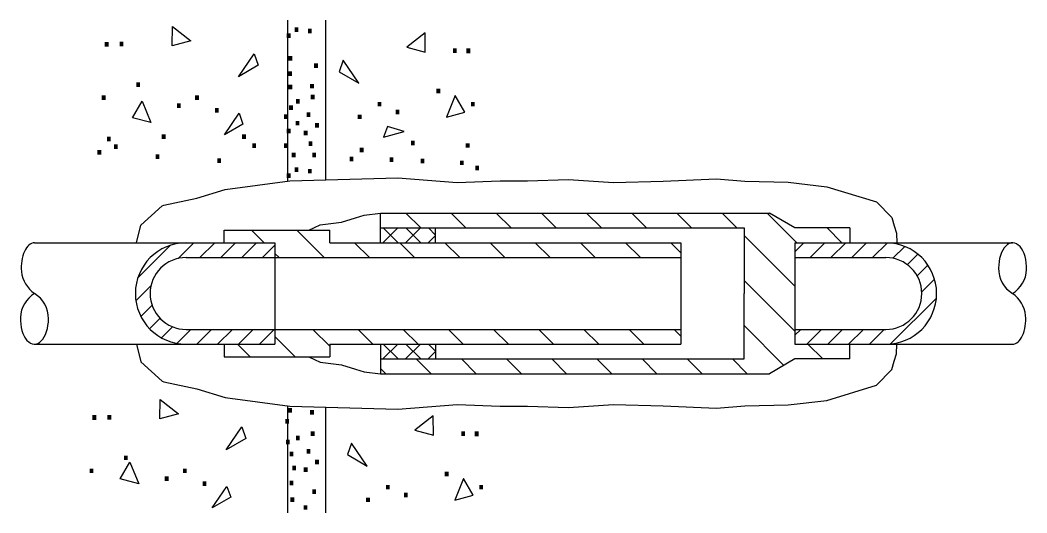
# Model space of a CAD drawing. Extents: x -881 to -726, y 593 to 666.
# Drawn here: x -731.081 to -728.875, y 655.23 to 656.31 of the extents above; entities that cross this region are included whole.
import ezdxf

# ---------------------------------------------------------------- set-up
doc = ezdxf.new("R2010")
doc.units = 0
doc.layers.add('es_DETAIL', color=7, linetype='Continuous')

msp = doc.modelspace()

# ---------------------------------------------------------------- linework, layer by layer
at = {"layer": 'es_DETAIL'}
for p, q in [((-730.4953, 656.3104), (-730.4953, 655.9571)), ((-730.4119, 656.3104), (-730.4119, 655.9599)), ((-730.2914, 655.822), (-730.2914, 655.8869)), ((-730.2914, 655.8869), (-729.4388, 655.8869)), ((-730.2035, 655.8545), (-730.2359, 655.8869)), ((-730.1045, 655.8545), (-730.1369, 655.8869)), ((-730.0055, 655.8545), (-730.0379, 655.8869)), ((-729.9065, 655.8545), (-729.9389, 655.8869)), ((-729.8075, 655.8545), (-729.84, 655.8869)), ((-729.7085, 655.8545), (-729.741, 655.8869)), ((-729.6096, 655.8545), (-729.642, 655.8869)), ((-729.5106, 655.8545), (-729.543, 655.8869)), ((-729.3792, 655.822), (-729.444, 655.8869)), ((-729.3832, 655.8545), (-729.4388, 655.8869)), ((-730.2914, 655.8545), (-729.4944, 655.8545)), ((-730.2862, 655.822), (-730.2537, 655.8545)), ((-730.2529, 655.822), (-730.2854, 655.8545)), ((-730.2367, 655.822), (-730.2042, 655.8545)), ((-730.2034, 655.822), (-730.2359, 655.8545)), ((-730.1709, 655.839), (-730.1864, 655.8545)), ((-730.1709, 655.822), (-730.1709, 655.8545)), ((-729.4944, 655.8545), (-729.4944, 655.7108)), ((-729.2627, 655.8545), (-729.3832, 655.8545)), ((-729.2802, 655.822), (-729.3126, 655.8545)), ((-729.2627, 655.8545), (-729.2627, 655.822)), ((-730.6343, 655.822), (-730.6343, 655.8498)), ((-730.6343, 655.8498), (-730.4026, 655.8498)), ((-730.5463, 655.822), (-730.5741, 655.8498)), ((-730.4149, 655.7896), (-730.4752, 655.8498)), ((-730.4026, 655.822), (-730.4026, 655.8498)), ((-730.1872, 655.822), (-730.1709, 655.8383)), ((-729.3832, 655.727), (-729.4944, 655.8383)), ((-731.0501, 655.822), (-730.5231, 655.822)), ((-730.8235, 655.745), (-730.7519, 655.8166)), ((-730.7351, 655.7876), (-730.7007, 655.822)), ((-730.6874, 655.7896), (-730.655, 655.822)), ((-730.6416, 655.7896), (-730.6092, 655.822)), ((-730.5958, 655.7896), (-730.5634, 655.822)), ((-730.5501, 655.7896), (-730.5231, 655.8166)), ((-730.5231, 655.822), (-730.5231, 655.5996)), ((-730.4026, 655.822), (-729.6333, 655.822)), ((-730.3159, 655.7896), (-730.3484, 655.822)), ((-730.217, 655.7896), (-730.2494, 655.822)), ((-730.118, 655.7896), (-730.1504, 655.822)), ((-730.019, 655.7896), (-730.0514, 655.822)), ((-729.92, 655.7896), (-729.9524, 655.822)), ((-729.821, 655.7896), (-729.8535, 655.822)), ((-729.722, 655.7896), (-729.7545, 655.822)), ((-729.6333, 655.7998), (-729.6555, 655.822)), ((-729.6333, 655.822), (-729.6333, 655.5996)), ((-729.3832, 655.822), (-729.3832, 655.5996)), ((-729.3832, 655.822), (-728.9062, 655.822)), ((-729.3832, 655.8025), (-729.3636, 655.822)), ((-729.3502, 655.7896), (-729.3178, 655.822)), ((-729.3045, 655.7896), (-729.272, 655.822)), ((-729.2587, 655.7896), (-729.2263, 655.822)), ((-729.2129, 655.7896), (-729.1805, 655.822)), ((-729.1686, 655.7881), (-729.1426, 655.8141)), ((-730.7177, 655.7896), (-729.6333, 655.7896)), ((-730.5139, 655.7896), (-730.5231, 655.7988)), ((-729.3832, 655.7896), (-729.1839, 655.7896)), ((-729.1369, 655.774), (-729.1138, 655.7972)), ((-729.1154, 655.7498), (-729.0919, 655.7733)), ((-729.1052, 655.7142), (-729.0772, 655.7422)), ((-730.8278, 655.695), (-730.7945, 655.7282)), ((-729.3832, 655.6281), (-729.4944, 655.7393)), ((-729.4944, 655.5672), (-729.4944, 655.7108)), ((-729.1735, 655.6001), (-729.0732, 655.7004)), ((-730.8168, 655.6602), (-730.7921, 655.6849)), ((-730.7977, 655.6335), (-730.7747, 655.6565)), ((-730.7718, 655.6136), (-730.7475, 655.6379)), ((-730.7382, 655.6015), (-730.7076, 655.632)), ((-730.7177, 655.632), (-730.5231, 655.632)), ((-730.6943, 655.5996), (-730.6618, 655.632)), ((-730.6485, 655.5996), (-730.6161, 655.632)), ((-730.6027, 655.5996), (-730.5703, 655.632)), ((-730.5569, 655.5996), (-730.5245, 655.632)), ((-730.5231, 655.632), (-729.6333, 655.632)), ((-730.4026, 655.595), (-730.4396, 655.632)), ((-730.3082, 655.5996), (-730.3406, 655.632)), ((-730.2092, 655.5996), (-730.2417, 655.632)), ((-730.1102, 655.5996), (-730.1427, 655.632)), ((-730.0113, 655.5996), (-730.0437, 655.632)), ((-729.9123, 655.5996), (-729.9447, 655.632)), ((-729.8133, 655.5996), (-729.8457, 655.632)), ((-729.7143, 655.5996), (-729.7467, 655.632)), ((-729.6333, 655.6175), (-729.6478, 655.632)), ((-729.4072, 655.5531), (-729.4944, 655.6403)), ((-729.3832, 655.632), (-729.1839, 655.632)), ((-729.3832, 655.6194), (-729.3705, 655.632)), ((-729.3571, 655.5996), (-729.3247, 655.632)), ((-729.3113, 655.5996), (-729.2789, 655.632)), ((-729.2656, 655.5996), (-729.2331, 655.632)), ((-729.2198, 655.5996), (-729.1873, 655.632)), ((-730.4784, 655.5718), (-730.5231, 655.6165)), ((-731.0501, 655.5996), (-730.5231, 655.5996)), ((-730.6343, 655.5996), (-730.6343, 655.5718)), ((-730.5773, 655.5718), (-730.6051, 655.5996)), ((-730.4026, 655.5996), (-730.4026, 655.5718)), ((-730.4026, 655.5996), (-729.6333, 655.5996)), ((-730.2914, 655.5996), (-730.2914, 655.5347)), ((-730.2862, 655.5672), (-730.2537, 655.5996)), ((-730.2529, 655.5672), (-730.2854, 655.5996)), ((-730.2367, 655.5672), (-730.2042, 655.5996)), ((-730.2034, 655.5672), (-730.2359, 655.5996)), ((-730.1709, 655.5841), (-730.1864, 655.5996)), ((-730.1709, 655.5996), (-730.1709, 655.5672)), ((-729.3832, 655.5996), (-728.9062, 655.5996)), ((-729.3223, 655.5672), (-729.3547, 655.5996)), ((-729.2627, 655.5672), (-729.2627, 655.5996)), ((-730.6343, 655.5718), (-730.4026, 655.5718)), ((-730.2914, 655.5672), (-729.4944, 655.5672)), ((-730.1807, 655.5347), (-730.2131, 655.5672)), ((-730.1872, 655.5672), (-730.1709, 655.5834)), ((-730.0817, 655.5347), (-730.1141, 655.5672)), ((-729.9827, 655.5347), (-730.0151, 655.5672)), ((-729.8837, 655.5347), (-729.9162, 655.5672)), ((-729.7847, 655.5347), (-729.8172, 655.5672)), ((-729.6858, 655.5347), (-729.7182, 655.5672)), ((-729.5868, 655.5347), (-729.6192, 655.5672)), ((-729.4878, 655.5347), (-729.5202, 655.5672)), ((-729.3832, 655.5672), (-729.4388, 655.5347)), ((-729.2627, 655.5672), (-729.3832, 655.5672)), ((-730.2797, 655.5347), (-730.2914, 655.5465)), ((-730.2914, 655.5347), (-729.4388, 655.5347)), ((-730.4953, 655.4646), (-730.4953, 655.2297)), ((-730.4119, 655.4617), (-730.4119, 655.2297))]:
    msp.add_line(p, q, dxfattribs=at)
for points in [[(-730.7481, 656.2542), (-730.7478, 656.2964), (-730.7075, 656.2652)], [(-730.1937, 656.24), (-730.194, 656.2822), (-730.2342, 656.2511)], [(-730.6029, 656.1863), (-730.5687, 656.2366), (-730.5595, 656.2115)], [(-730.3388, 656.1722), (-730.3731, 656.2224), (-730.3822, 656.1973)], [(-730.1065, 656.1083), (-730.1279, 656.1447), (-730.1471, 656.0976)], [(-730.8352, 656.0964), (-730.8139, 656.1328), (-730.7946, 656.0857)], [(-730.6336, 656.0589), (-730.6015, 656.106), (-730.593, 656.0825)], [(-730.2394, 656.0661), (-730.2765, 656.0769), (-730.2851, 656.0534)], [(-730.775, 655.4358), (-730.7746, 655.478), (-730.7344, 655.4469)], [(-730.1755, 655.4001), (-730.1758, 655.4423), (-730.216, 655.4111)], [(-730.6298, 655.368), (-730.5956, 655.4183), (-730.5864, 655.3931)], [(-730.3207, 655.3322), (-730.3549, 655.3825), (-730.364, 655.3574)], [(-730.8621, 655.3042), (-730.8407, 655.3406), (-730.8215, 655.2935)], [(-730.0883, 655.2684), (-730.1097, 655.3048), (-730.1289, 655.2577)], [(-730.6605, 655.2406), (-730.6284, 655.2877), (-730.6198, 655.2642)]]:
    msp.add_lwpolyline(points, close=True, dxfattribs=at)
for points in [[(-730.8263, 655.822), (-730.8169, 655.8604), (-730.77, 655.9028), (-730.7666, 655.9043), (-730.6944, 655.92), (-730.6317, 655.9389), (-730.4904, 655.9577), (-730.2538, 655.9643), (-730.1232, 655.9546), (-730.029, 655.9577), (-729.9694, 655.9577), (-729.8792, 655.9606), (-729.7811, 655.9546), (-729.6723, 655.9569), (-729.5549, 655.9625), (-729.4934, 655.9569), (-729.3983, 655.955), (-729.3134, 655.9451), (-729.2047, 655.9121), (-729.1706, 655.8773), (-729.1654, 655.8595), (-729.1609, 655.8431), (-729.1602, 655.822)], [(-730.4489, 655.8498), (-730.4237, 655.8617), (-730.3773, 655.8671), (-730.3464, 655.8764), (-730.3271, 655.8826), (-730.2914, 655.8869)], [(-730.8263, 655.5996), (-730.8169, 655.5612), (-730.77, 655.5188), (-730.7666, 655.5173), (-730.6944, 655.5016), (-730.6317, 655.4828), (-730.4904, 655.4639), (-730.2538, 655.4573), (-730.1232, 655.4671), (-730.029, 655.4639), (-729.9694, 655.4639), (-729.8792, 655.461), (-729.7811, 655.4671), (-729.6723, 655.4648), (-729.5549, 655.4592), (-729.4934, 655.4648), (-729.3983, 655.4666), (-729.3134, 655.4765), (-729.2047, 655.5095), (-729.1706, 655.5444), (-729.1654, 655.5622), (-729.1609, 655.5785), (-729.1602, 655.5996)], [(-730.4489, 655.5718), (-730.4237, 655.5599), (-730.3773, 655.5545), (-730.3464, 655.5452), (-730.3271, 655.539), (-730.2914, 655.5347)]]:
    msp.add_lwpolyline(points, dxfattribs=at)
for centre, radius, start, end in [((-730.7177, 655.7108), 0.1112, 90, 270), ((-729.1839, 655.7108), 0.1112, 270, 90), ((-730.7177, 655.7108), 0.0788, 90, 270), ((-729.1839, 655.7108), 0.0788, 270, 90), ((-728.8739, 655.765), 0.063, 178.6701, 239.2027), ((-728.9417, 655.7668), 0.0663, 302.3762, 357.0252), ((-731.0106, 655.7669), 0.0686, 186.7429, 234.8156), ((-731.0146, 655.6549), 0.0663, 122.3762, 177.0252), ((-731.0824, 655.6567), 0.063, 358.6701, 59.2027), ((-728.9457, 655.6548), 0.0686, 6.7429, 54.8156)]:
    msp.add_arc(centre, radius, start, end, dxfattribs=at)
for centre, major_axis, ratio, start_param, end_param in [((-731.0501, 655.7664), (0, -0.0556), 0.519123, 3.141593, 4.849434), ((-728.9062, 655.7664), (0, 0.0556), 0.552855, 4.65704, 7.860758), ((-731.0501, 655.6552), (0, -0.0556), 0.552855, 4.65704, 7.860758), ((-728.9062, 655.6552), (0, 0.0556), 0.519123, 3.141593, 4.849434)]:
    msp.add_ellipse(centre, major_axis=major_axis, ratio=ratio, start_param=start_param, end_param=end_param, dxfattribs=at)

# ---------------------------------------------------------------- texts
for height, p in [(0.0649, (-730.4878, 656.2844)), (0.0649, (-730.505, 656.2714)), (0.0649, (-730.4584, 656.2813)), (0.0693, (-730.9046, 656.2518)), (0.0649, (-730.8711, 656.2527)), (0.0649, (-730.1406, 656.2385)), (0.0693, (-730.1119, 656.2376)), (0.0649, (-730.5012, 656.2215)), (0.0649, (-730.445, 656.2055)), (0.0649, (-730.5018, 656.1879)), (0.0649, (-730.8348, 656.1638)), (0.0649, (-730.5013, 656.1585)), (0.0649, (-730.4538, 656.1605)), (0.0649, (-730.9103, 656.1351)), (0.0649, (-730.7058, 656.1351)), (0.0649, (-730.4522, 656.1367)), (0.0649, (-730.1769, 656.1496)), (0.0649, (-730.7454, 656.1178)), (0.0649, (-730.6624, 656.1073)), (0.0649, (-730.4997, 656.1135)), (0.0649, (-730.4848, 656.1274)), (0.0649, (-730.3059, 656.121)), (0.0649, (-730.1013, 656.121)), (0.0649, (-730.5111, 656.0934)), (0.0649, (-730.4615, 656.098)), (0.0649, (-730.3493, 656.0932)), (0.0649, (-730.2663, 656.1037)), (0.0649, (-730.5049, 656.0624)), (0.0649, (-730.4853, 656.0793)), (0.0649, (-730.4429, 656.0748)), (0.0649, (-730.8991, 656.0445)), (0.0649, (-730.7788, 656.05)), (0.0649, (-730.6029, 656.0498)), (0.0649, (-730.4677, 656.0577)), (0.0649, (-730.8837, 656.0277)), (0.0649, (-730.5807, 656.0298)), (0.0649, (-730.5111, 656.0298)), (0.0649, (-730.4569, 656.0345)), (0.0649, (-730.345, 656.0207)), (0.0649, (-730.2329, 656.0358)), (0.0649, (-730.1126, 656.0303)), (0.0649, (-730.9199, 656.0153)), (0.0649, (-730.7924, 656.0056)), (0.0649, (-730.6571, 655.9972)), (0.0649, (-730.494, 656.0097)), (0.0649, (-730.4491, 656.0097)), (0.0649, (-730.3673, 656.0006)), (0.0649, (-730.2796, 655.9993)), (0.0649, (-730.2118, 655.9965)), (0.0649, (-730.4878, 655.9772)), (0.0649, (-730.4584, 655.9741)), (0.0649, (-730.1255, 655.9923)), (0.0649, (-730.0918, 655.9811)), (0.0649, (-730.505, 655.9642)), (0.0649, (-730.5018, 655.4495)), (0.0649, (-730.4538, 655.4449)), (0.0693, (-730.9314, 655.4334)), (0.0649, (-730.898, 655.4343)), (0.0649, (-730.5082, 655.4252)), (0.0649, (-730.5066, 655.3803)), (0.0649, (-730.4848, 655.3891)), (0.0649, (-730.4522, 655.3984)), (0.0649, (-730.1224, 655.3986)), (0.0693, (-730.0937, 655.3977)), (0.0649, (-730.4615, 655.3597)), (0.0649, (-730.8616, 655.3454)), (0.0649, (-730.4989, 655.3539)), (0.0649, (-730.4429, 655.3364)), (0.0649, (-730.9372, 655.3168)), (0.0649, (-730.7327, 655.3168)), (0.0649, (-730.4927, 655.3229)), (0.0649, (-730.4677, 655.3194)), (0.0649, (-730.7722, 655.2995)), (0.0649, (-730.4989, 655.2904)), (0.0649, (-730.1587, 655.3097)), (0.0649, (-730.6892, 655.289)), (0.0649, (-730.4491, 655.2714)), (0.0649, (-730.2877, 655.281)), (0.0649, (-730.0831, 655.281)), (0.0649, (-730.4968, 655.2536)), (0.0649, (-730.3311, 655.2533)), (0.0649, (-730.2481, 655.2638)), (0.0649, (-730.4681, 655.2365))]:
    msp.add_text('.', height=height, dxfattribs=at).set_placement(p)

doc.saveas('drawing.dxf')
